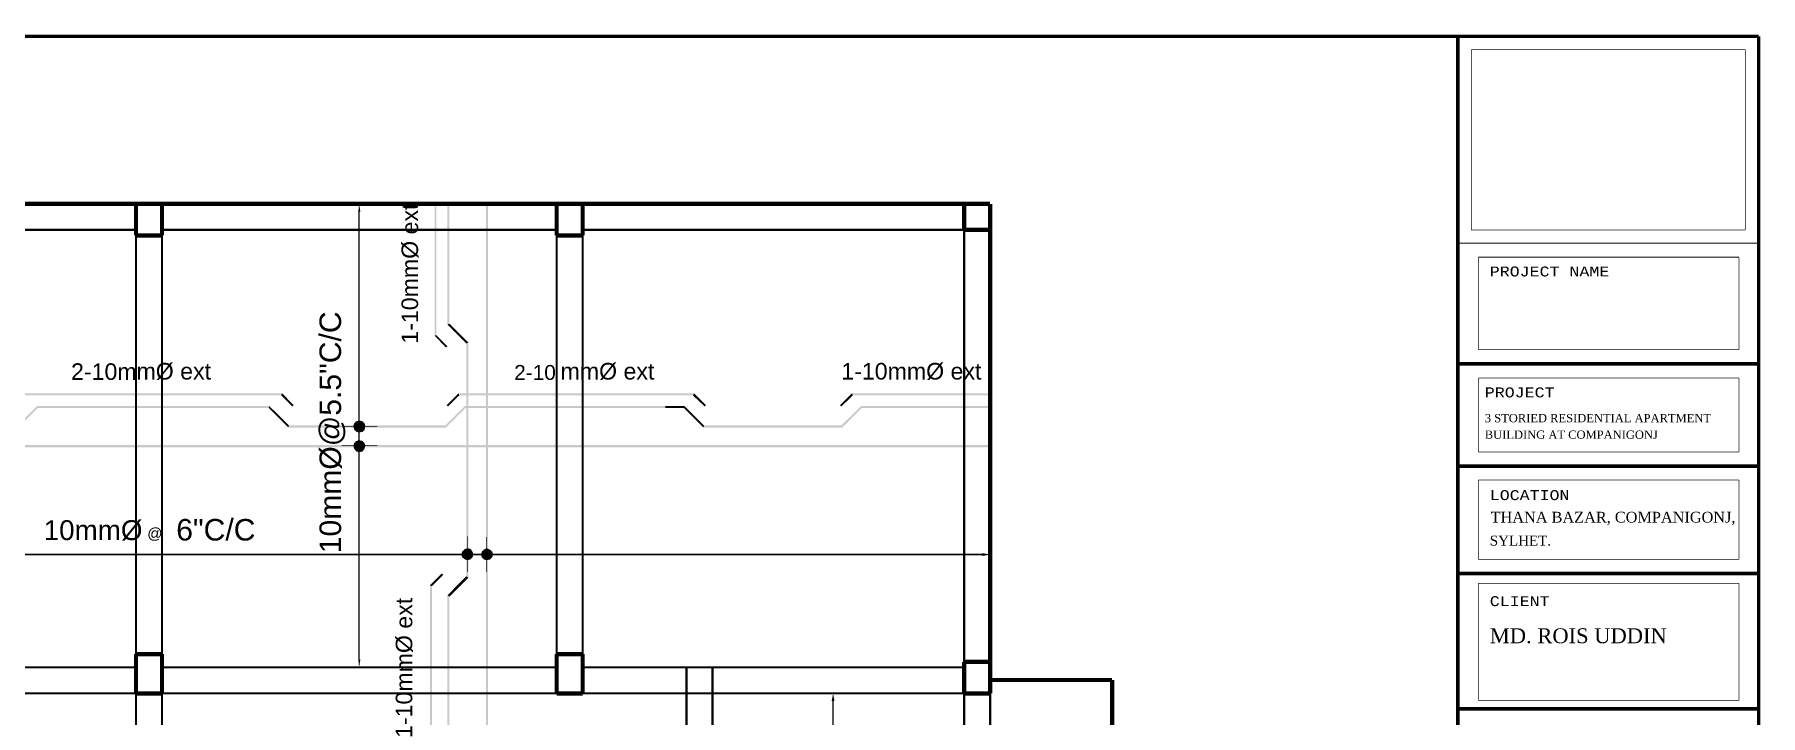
# Model space of a CAD drawing. Header units: millimetres. Extents: x 5 to 350, y 3 to 213.
# Drawn here: x 142.1 to 350.5, y 130.5 to 212.7 of the extents above; entities that cross this region are included whole.
import ezdxf

# ---------------------------------------------------------------- set-up
doc = ezdxf.new("R2010")
doc.units = ezdxf.units.MM
for name, color, linetype in [('H', 251, 'Continuous'), ('P', 255, 'Continuous'), ('T', 255, 'Continuous')]:
    doc.layers.add(name, color=color, linetype=linetype)
doc.styles.get("Standard").update_dxf_attribs({"font": 'arial.ttf'})

msp = doc.modelspace()

# ---------------------------------------------------------------- hatches: boundary and pattern name
at = {"layer": 'H', "linetype": 'Continuous'}
for points in [[(181.187, 191.347), (181.275, 192.282), (181.434, 191.347), (181.187, 191.347)], [(190.588, 176.442), (190.412, 192.282), (190.588, 192.282), (190.588, 176.442)], [(190.412, 176.354), (190.412, 192.282), (190.588, 176.442), (190.412, 176.354)], [(191.946, 177.712), (191.946, 192.282), (192.193, 177.8), (191.946, 177.712)], [(192.193, 177.8), (191.946, 192.282), (192.193, 192.282), (192.193, 177.8)], [(196.603, 39.97), (196.603, 192.282), (196.85, 39.97), (196.603, 39.97)], [(196.85, 39.97), (196.603, 192.282), (196.85, 192.282), (196.85, 39.97)], [(194.486, 175.507), (191.946, 177.712), (192.193, 177.8), (194.486, 175.507)], [(194.222, 175.436), (191.946, 177.712), (194.486, 175.507), (194.222, 175.436)], [(191.946, 175.084), (190.412, 176.354), (190.588, 176.442), (191.946, 175.084)], [(191.77, 174.925), (190.412, 176.354), (191.946, 175.084), (191.77, 174.925)], [(194.486, 147.144), (194.222, 175.436), (194.486, 175.507), (194.486, 147.144)], [(194.486, 147.144), (194.222, 147.32), (194.222, 175.436), (194.486, 147.144)], [(140.882, 169.157), (140.794, 169.422), (171.962, 169.422), (140.882, 169.157)], [(140.882, 169.157), (171.962, 169.422), (171.873, 169.157), (140.882, 169.157)], [(173.39, 167.975), (171.873, 169.157), (171.962, 169.422), (173.39, 167.975)], [(173.232, 167.816), (171.873, 169.157), (173.39, 167.975), (173.232, 167.816)], [(192.017, 167.816), (191.858, 167.975), (193.287, 169.422), (192.017, 167.816)], [(192.017, 167.816), (193.287, 169.422), (193.375, 169.157), (192.017, 167.816)], [(193.375, 169.157), (193.287, 169.422), (221.738, 169.422), (193.375, 169.157)], [(193.375, 169.157), (221.738, 169.422), (221.58, 169.157), (193.375, 169.157)], [(223.185, 167.975), (221.58, 169.157), (221.738, 169.422), (223.185, 167.975)], [(223.008, 167.816), (221.58, 169.157), (223.185, 167.975), (223.008, 167.816)], [(239.518, 167.816), (239.36, 167.975), (240.788, 169.422), (239.518, 167.816)], [(239.518, 167.816), (240.788, 169.422), (240.877, 169.157), (239.518, 167.816)], [(240.877, 169.157), (240.788, 169.422), (257.475, 169.422), (240.877, 169.157)], [(240.877, 169.157), (257.475, 169.422), (257.475, 169.157), (240.877, 169.157)], [(140.123, 165.276), (140.035, 165.523), (142.416, 167.887), (140.123, 165.276)], [(140.123, 165.276), (142.416, 167.887), (142.487, 167.64), (140.123, 165.276)], [(142.487, 167.64), (142.416, 167.887), (170.427, 167.887), (142.487, 167.64)], [(142.487, 167.64), (170.427, 167.887), (170.356, 167.64), (142.487, 167.64)], [(172.808, 165.523), (170.356, 167.64), (170.427, 167.887), (172.808, 165.523)], [(172.72, 165.276), (170.356, 167.64), (172.808, 165.523), (172.72, 165.276)], [(191.77, 165.276), (191.682, 165.523), (194.063, 167.887), (191.77, 165.276)], [(191.77, 165.276), (194.063, 167.887), (194.134, 167.64), (191.77, 165.276)], [(194.134, 167.64), (194.063, 167.887), (218.264, 167.887), (194.134, 167.64)], [(194.134, 167.64), (218.264, 167.887), (218.264, 167.64), (194.134, 167.64)], [(218.264, 167.64), (218.264, 167.887), (220.557, 167.887), (218.264, 167.64)], [(218.264, 167.64), (220.557, 167.887), (220.468, 167.64), (218.264, 167.64)], [(222.92, 165.523), (220.468, 167.64), (220.557, 167.887), (222.92, 165.523)], [(222.85, 165.276), (220.468, 167.64), (222.92, 165.523), (222.85, 165.276)], [(239.607, 165.276), (239.518, 165.523), (241.9, 167.887), (239.607, 165.276)], [(239.607, 165.276), (241.9, 167.887), (241.97, 167.64), (239.607, 165.276)], [(241.97, 167.64), (241.9, 167.887), (257.475, 167.887), (241.97, 167.64)], [(241.97, 167.64), (257.475, 167.887), (257.475, 167.64), (241.97, 167.64)], [(172.72, 165.276), (172.808, 165.523), (191.682, 165.523), (172.72, 165.276)], [(172.72, 165.276), (191.682, 165.523), (191.77, 165.276), (172.72, 165.276)], [(180.587, 165.435), (180.675, 165.77), (181.275, 165.435), (180.587, 165.435)], [(180.675, 165.012), (180.587, 165.435), (181.275, 165.435), (180.675, 165.012)], [(181.275, 165.435), (180.675, 165.77), (180.94, 166.035), (181.275, 165.435)], [(180.94, 164.765), (180.675, 165.012), (181.275, 165.435), (180.94, 164.765)], [(181.275, 165.435), (180.94, 166.035), (181.275, 166.123), (181.275, 165.435)], [(181.275, 164.677), (180.94, 164.765), (181.275, 165.435), (181.275, 164.677)], [(181.275, 165.435), (181.275, 166.123), (181.698, 166.035), (181.275, 165.435)], [(181.275, 165.435), (181.698, 166.035), (181.945, 165.77), (181.275, 165.435)], [(181.275, 165.435), (181.945, 165.77), (182.033, 165.435), (181.275, 165.435)], [(181.275, 164.677), (181.275, 165.435), (181.698, 164.765), (181.275, 164.677)], [(181.698, 164.765), (181.275, 165.435), (181.945, 165.012), (181.698, 164.765)], [(181.945, 165.012), (181.275, 165.435), (182.033, 165.435), (181.945, 165.012)], [(222.85, 165.276), (222.92, 165.523), (239.518, 165.523), (222.85, 165.276)], [(222.85, 165.276), (239.518, 165.523), (239.607, 165.276), (222.85, 165.276)], [(54.363, 162.895), (54.363, 163.16), (257.475, 163.16), (54.363, 162.895)], [(54.363, 162.895), (257.475, 163.16), (257.475, 162.895), (54.363, 162.895)], [(180.587, 163.072), (180.675, 163.407), (181.275, 163.072), (180.587, 163.072)], [(180.675, 162.736), (180.587, 163.072), (181.275, 163.072), (180.675, 162.736)], [(181.275, 163.072), (180.675, 163.407), (180.94, 163.654), (181.275, 163.072)], [(180.94, 162.384), (180.675, 162.736), (181.275, 163.072), (180.94, 162.384)], [(181.275, 163.072), (180.94, 163.654), (181.275, 163.742), (181.275, 163.072)], [(181.275, 162.313), (180.94, 162.384), (181.275, 163.072), (181.275, 162.313)], [(181.275, 163.072), (181.275, 163.742), (181.698, 163.654), (181.275, 163.072)], [(181.275, 163.072), (181.698, 163.654), (181.945, 163.407), (181.275, 163.072)], [(181.275, 163.072), (181.945, 163.407), (182.033, 163.072), (181.275, 163.072)], [(181.275, 162.313), (181.275, 163.072), (181.698, 162.384), (181.275, 162.313)], [(181.698, 162.384), (181.275, 163.072), (181.945, 162.736), (181.698, 162.384)], [(181.945, 162.736), (181.275, 163.072), (182.033, 163.072), (181.945, 162.736)], [(193.64, 149.948), (193.71, 150.283), (194.398, 149.948), (193.64, 149.948)], [(194.398, 149.948), (193.71, 150.283), (194.063, 150.618), (194.398, 149.948)], [(194.398, 149.948), (194.063, 150.618), (194.398, 150.707), (194.398, 149.948)], [(194.398, 149.948), (194.398, 150.707), (194.733, 150.618), (194.398, 149.948)], [(194.398, 149.948), (194.733, 150.618), (194.98, 150.283), (194.398, 149.948)], [(194.398, 149.948), (194.98, 150.283), (195.068, 149.948), (194.398, 149.948)], [(196.003, 149.948), (196.092, 150.283), (196.674, 149.948), (196.003, 149.948)], [(196.674, 149.948), (196.092, 150.283), (196.338, 150.53), (196.674, 149.948)], [(196.674, 149.948), (196.338, 150.53), (196.674, 150.707), (196.674, 149.948)], [(196.674, 149.948), (196.674, 150.707), (197.097, 150.53), (196.674, 149.948)], [(196.674, 149.948), (197.097, 150.53), (197.362, 150.283), (196.674, 149.948)], [(196.674, 149.948), (197.362, 150.283), (197.45, 149.948), (196.674, 149.948)], [(256.54, 149.772), (256.54, 150.107), (257.475, 149.948), (256.54, 149.772)], [(193.71, 149.613), (193.64, 149.948), (194.398, 149.948), (193.71, 149.613)], [(194.063, 149.348), (193.71, 149.613), (194.398, 149.948), (194.063, 149.348)], [(194.398, 149.26), (194.063, 149.348), (194.398, 149.948), (194.398, 149.26)], [(194.398, 149.26), (194.398, 149.948), (194.733, 149.348), (194.398, 149.26)], [(194.733, 149.348), (194.398, 149.948), (194.98, 149.613), (194.733, 149.348)], [(194.98, 149.613), (194.398, 149.948), (195.068, 149.948), (194.98, 149.613)], [(196.092, 149.613), (196.003, 149.948), (196.674, 149.948), (196.092, 149.613)], [(196.338, 149.348), (196.092, 149.613), (196.674, 149.948), (196.338, 149.348)], [(196.674, 149.26), (196.338, 149.348), (196.674, 149.948), (196.674, 149.26)], [(196.674, 149.26), (196.674, 149.948), (197.097, 149.348), (196.674, 149.26)], [(197.097, 149.348), (196.674, 149.948), (197.362, 149.613), (197.097, 149.348)], [(197.362, 149.613), (196.674, 149.948), (197.45, 149.948), (197.362, 149.613)], [(190.077, 146.138), (189.83, 146.226), (191.258, 147.655), (190.077, 146.138)], [(190.077, 124.037), (189.83, 146.226), (190.077, 146.138), (190.077, 124.037)], [(189.83, 123.948), (189.83, 146.226), (190.077, 124.037), (189.83, 123.948)], [(190.077, 146.138), (191.258, 147.655), (191.435, 147.496), (190.077, 146.138)], [(192.193, 144.868), (191.946, 145.027), (194.222, 147.32), (192.193, 144.868)], [(192.193, 144.868), (194.222, 147.32), (194.486, 147.144), (192.193, 144.868)], [(191.946, 124.213), (191.946, 145.027), (192.193, 124.372), (191.946, 124.213)], [(192.193, 124.372), (191.946, 145.027), (192.193, 144.868), (192.193, 124.372)], [(181.275, 136.313), (181.187, 137.248), (181.434, 137.248), (181.275, 136.313)], [(238.337, 132.256), (238.513, 133.174), (238.672, 132.256), (238.337, 132.256)]]:
    msp.add_hatch(color=256, dxfattribs=at).paths.add_polyline_path(points)

# ---------------------------------------------------------------- linework, layer by layer
at = {"layer": 'P'}
for points, const_width in [([(5.256, 212.513), (350.273, 212.513)], 0.423), ([(5.256, 212.513), (350.273, 212.513)], 0.423), ([(313.937, 3.14), (313.937, 212.513)], 0.423), ([(313.937, 212.513), (350.273, 212.513)], 0.423), ([(313.937, 3.14), (313.937, 212.513)], 0.423), ([(313.937, 212.513), (350.273, 212.513)], 0.423), ([(350.273, 212.513), (350.273, 3.14)], 0.423), ([(350.273, 212.513), (350.273, 3.14)], 0.423), ([(350.273, 212.513), (350.273, 3.14)], 0.423), ([(350.273, 212.513), (350.273, 3.14)], 0.423), ([(313.937, 187.537), (313.937, 212.513)], 0.085), ([(313.937, 212.513), (350.273, 212.513)], 0.085), ([(313.937, 187.537), (313.937, 212.513)], 0.085), ([(313.937, 212.513), (350.273, 212.513)], 0.085), ([(313.937, 187.537), (313.937, 212.513)], 0.085), ([(313.937, 212.513), (350.273, 212.513)], 0.085), ([(313.937, 187.537), (313.937, 212.513)], 0.085), ([(313.937, 212.513), (350.273, 212.513)], 0.085), ([(315.56, 189.142), (315.56, 210.908)], 0.085), ([(315.56, 210.908), (348.65, 210.908)], 0.085), ([(348.65, 210.908), (348.65, 189.142)], 0.085), ([(350.273, 212.513), (350.273, 187.537)], 0.085), ([(350.273, 212.513), (350.273, 187.537)], 0.085), ([(350.273, 212.513), (350.273, 187.537)], 0.085), ([(350.273, 212.513), (350.273, 187.537)], 0.085), ([(54.363, 192.282), (257.475, 192.282)], 0.508), ([(107.527, 192.282), (154.34, 192.282)], 0.254), ([(154.34, 192.282), (157.48, 192.282)], 0.508), ([(154.34, 188.472), (154.34, 192.282)], 0.508), ([(154.34, 192.282), (154.34, 192.282)], 0.508), ([(157.48, 192.282), (157.48, 188.472)], 0.508), ([(157.48, 192.282), (205.14, 192.282)], 0.254), ([(184.326, 192.282), (182.28, 192.282)], 0.169), ([(205.14, 192.282), (208.28, 192.282)], 0.508), ([(205.14, 188.472), (205.14, 192.282)], 0.508), ([(205.14, 192.282), (205.14, 192.282)], 0.508), ([(208.28, 192.282), (208.28, 188.472)], 0.508), ([(208.28, 192.282), (254.335, 192.282)], 0.254), ([(254.335, 192.282), (257.475, 192.282)], 0.508), ([(254.335, 189.142), (254.335, 192.282)], 0.508), ([(254.335, 192.282), (254.335, 192.282)], 0.508), ([(257.475, 192.282), (257.475, 189.142)], 0.508), ([(257.475, 192.282), (257.475, 134.796)], 0.508), ([(181.275, 137.248), (181.275, 191.347)], 0.169), ([(107.527, 189.142), (154.34, 189.142)], 0.254), ([(157.48, 188.472), (154.34, 188.472)], 0.508), ([(154.34, 188.472), (154.34, 136.984)], 0.254), ([(157.48, 189.142), (205.14, 189.142)], 0.254), ([(157.48, 188.472), (157.48, 136.984)], 0.254), ([(208.28, 188.472), (205.14, 188.472)], 0.508), ([(205.14, 188.472), (205.14, 136.984)], 0.254), ([(208.28, 189.142), (254.335, 189.142)], 0.254), ([(208.28, 136.984), (208.28, 188.472)], 0.254), ([(257.475, 189.142), (254.335, 189.142)], 0.508), ([(254.335, 136.984), (254.335, 189.142)], 0.254), ([(257.475, 136.984), (257.475, 189.142)], 0.254), ([(350.273, 187.537), (313.937, 187.537)], 0.085), ([(350.273, 187.537), (313.937, 187.537)], 0.085), ([(350.273, 187.537), (313.937, 187.537)], 0.085), ([(348.65, 189.142), (315.56, 189.142)], 0.085), ([(347.892, 187.537), (316.406, 187.537)], 0.085), ([(348.65, 189.142), (348.65, 189.142)], 0.085), ([(316.406, 174.66), (316.406, 185.843)], 0.085), ([(316.406, 174.66), (316.406, 185.843)], 0.085), ([(316.406, 185.843), (347.892, 185.843)], 0.085), ([(347.892, 185.843), (347.892, 174.66)], 0.085), ([(347.892, 185.843), (347.892, 174.66)], 0.085), ([(347.892, 185.843), (347.892, 185.843)], 0.085), ([(313.937, 3.14), (313.937, 185.085)], 0.085), ([(313.937, 3.14), (313.937, 185.085)], 0.085), ([(350.273, 185.085), (350.273, 3.14)], 0.085), ([(350.273, 185.085), (350.273, 3.14)], 0.085), ([(313.937, 172.967), (350.273, 172.967)], 0.423), ([(347.892, 174.66), (316.406, 174.66)], 0.085), ([(347.892, 174.66), (316.406, 174.66)], 0.085), ([(316.406, 162.313), (316.406, 171.274)], 0.085), ([(316.406, 162.313), (316.406, 171.274)], 0.085), ([(347.892, 171.274), (316.406, 171.274)], 0.085), ([(347.892, 171.274), (347.892, 162.313)], 0.085), ([(347.892, 171.274), (347.892, 162.313)], 0.085), ([(257.475, 169.333), (257.475, 169.422)], 0.254), ([(181.275, 167.552), (181.275, 165.435)], 0.085), ([(181.275, 165.435), (179.158, 165.435)], 0.085), ([(181.275, 165.435), (183.48, 165.435)], 0.085), ([(181.275, 163.23), (181.275, 165.435)], 0.085), ([(181.275, 165.188), (181.275, 163.072)], 0.085), ([(181.275, 163.072), (179.158, 163.072)], 0.085), ([(181.275, 163.072), (183.48, 163.072)], 0.085), ([(181.275, 160.867), (181.275, 163.072)], 0.085), ([(313.937, 160.62), (350.273, 160.62)], 0.423), ([(347.892, 162.313), (316.406, 162.313)], 0.085), ([(347.892, 162.313), (316.406, 162.313)], 0.085), ([(316.406, 149.348), (316.406, 158.926)], 0.085), ([(316.406, 158.926), (347.892, 158.926)], 0.085), ([(316.406, 149.348), (316.406, 158.926)], 0.085), ([(347.892, 158.926), (347.892, 149.348)], 0.085), ([(347.892, 158.926), (347.892, 149.348)], 0.085), ([(194.398, 152.153), (194.398, 149.948)], 0.085), ([(196.674, 152.065), (196.674, 149.948)], 0.085), ([(55.28, 149.948), (256.54, 149.948)], 0.169), ([(194.398, 149.948), (192.193, 149.948)], 0.085), ([(194.398, 149.948), (196.515, 149.948)], 0.085), ([(194.398, 147.832), (194.398, 149.948)], 0.085), ([(196.674, 149.948), (194.557, 149.948)], 0.085), ([(196.674, 149.948), (198.878, 149.948)], 0.085), ([(196.674, 147.832), (196.674, 149.948)], 0.085), ([(257.475, 146.808), (257.475, 149.013)], 0.169), ([(316.406, 149.348), (347.892, 149.348)], 0.085), ([(347.892, 149.348), (316.406, 149.348)], 0.085), ([(313.937, 147.655), (350.273, 147.655)], 0.423), ([(316.406, 132.327), (316.406, 146.473)], 0.085), ([(316.406, 132.327), (316.406, 146.473)], 0.085), ([(316.406, 146.473), (347.892, 146.473)], 0.085), ([(347.892, 146.473), (347.892, 132.327)], 0.085), ([(347.892, 146.473), (347.892, 132.327)], 0.085), ([(154.34, 137.918), (157.48, 137.918)], 0.508), ([(154.34, 133.174), (154.34, 137.918)], 0.508), ([(154.34, 137.918), (154.34, 137.918)], 0.508), ([(157.48, 137.918), (157.48, 133.174)], 0.508), ([(205.14, 137.918), (208.28, 137.918)], 0.508), ([(205.14, 133.174), (205.14, 137.918)], 0.508), ([(205.14, 137.918), (205.14, 137.918)], 0.508), ([(208.28, 137.918), (208.28, 133.174)], 0.508), ([(57.485, 136.313), (154.34, 136.313)], 0.254), ([(157.48, 136.313), (205.14, 136.313)], 0.254), ([(178.135, 136.313), (180.34, 136.313)], 0.169), ([(208.28, 136.313), (254.335, 136.313)], 0.254), ([(220.804, 136.313), (220.804, 89.323)], 0.254), ([(223.943, 136.313), (223.943, 89.323)], 0.254), ([(254.335, 136.984), (257.475, 136.984)], 0.508), ([(254.335, 133.174), (254.335, 136.984)], 0.508), ([(254.335, 136.984), (254.335, 136.984)], 0.508), ([(257.475, 136.984), (257.475, 133.174)], 0.508), ([(157.48, 133.174), (154.34, 133.174)], 0.508), ([(208.28, 133.174), (205.14, 133.174)], 0.508), ([(257.475, 133.174), (254.335, 133.174)], 0.508), ([(257.475, 134.796), (272.203, 134.796)], 0.508), ([(272.203, 134.796), (272.203, 106.257)], 0.508), ([(54.363, 133.174), (254.335, 133.174)], 0.254), ([(154.34, 133.174), (154.34, 89.323)], 0.254), ([(157.48, 133.174), (157.48, 89.323)], 0.254), ([(238.513, 40.887), (238.513, 132.256)], 0.169), ([(241.635, 133.174), (239.43, 133.174)], 0.169), ([(254.335, 92.463), (254.335, 133.174)], 0.254), ([(257.475, 92.463), (257.475, 133.174)], 0.254), ([(313.937, 131.322), (350.273, 131.322)], 0.423), ([(347.892, 132.327), (316.406, 132.327)], 0.085), ([(347.892, 132.327), (316.406, 132.327)], 0.085), ([(316.406, 132.327), (316.406, 132.327)], 0.085)]:
    msp.add_lwpolyline(points, dxfattribs=dict(at, const_width=const_width))

# ---------------------------------------------------------------- texts
at = {"layer": 'T', "attachment_point": 1, "rotation": 90}
for s, insert, char_height in [('{\\fArial|b0|i0|c0|p18;1-10mmØ ext}', (186.4, 175.4), 2), ('{\\fArial|b0|i0|c0|p18;10mmØ@5.5"C/C}', (176.5, 150.1), 2.6), ('{\\fArial|b0|i0|c0|p18;1-10mmØ ext}', (185.7, 127.8), 2)]:
    msp.add_mtext(s, dxfattribs=dict(at, insert=insert, char_height=char_height))
at = {"layer": 'T', "attachment_point": 7}
for s, insert, char_height in [('{\\fCourier New|b0|i0|c0|p18;PROJECT NAME}', (317.8, 183.5), 1.2), ('{\\fArial|b0|i0|c0|p18;2-10m}', (146.5, 171), 2), ('{\\fArial|b0|i0|c0|p18;mØ ext}', (154.4, 171), 2), ('{\\fArial|b0|i0|c0|p18;mmØ ext}', (205.6, 171), 2), ('{\\fArial|b0|i0|c0|p18;1-10mmØ ext}', (239.5, 171), 2), ('{\\fArial|b0|i0|c0|p18;2-10}', (200, 171), 1.8), ('{\\fCourier New|b0|i0|c0|p18;PROJECT}', (317.2, 168.9), 1.2), ('{\\fBook Antiqua|b0|i0|c0|p18;3 STORIED RESIDENTIAL APARTMENT}', (317.2, 165.9), 1), ('{\\fBook Antiqua|b0|i0|c0|p18;BUILDING AT COMPANIGONJ}', (317.2, 163.9), 1), ('{\\fCourier New|b0|i0|c0|p18;LOCATION}', (317.8, 156.5), 1.2), ('{\\fArial|b0|i0|c0|p18;6"C/C}', (159.2, 151.6), 2.6), ('{\\fBook Antiqua|b0|i0|c0|p18;THANA BAZAR, COMPANIGONJ,}', (317.9, 153.5), 1.3), ('{\\fArial|b0|i0|c0|p18;10mmØ}', (143.2, 151.6), 2.4), ('{\\fArial|b0|i0|c0|p18;@}', (155.7, 151.6), 1.3), ('{\\fBook Antiqua|b0|i0|c0|p18;SYLHET.}', (317.8, 151), 1.2), ('{\\fCourier New|b0|i0|c0|p18;CLIENT}', (317.8, 143.7), 1.2), ('{\\fBook Antiqua|b0|i0|c0|p18;MD. ROIS UDDIN}', (317.8, 139.2), 1.8)]:
    msp.add_mtext(s, dxfattribs=dict(at, insert=insert, char_height=char_height))

doc.saveas('drawing.dxf')
